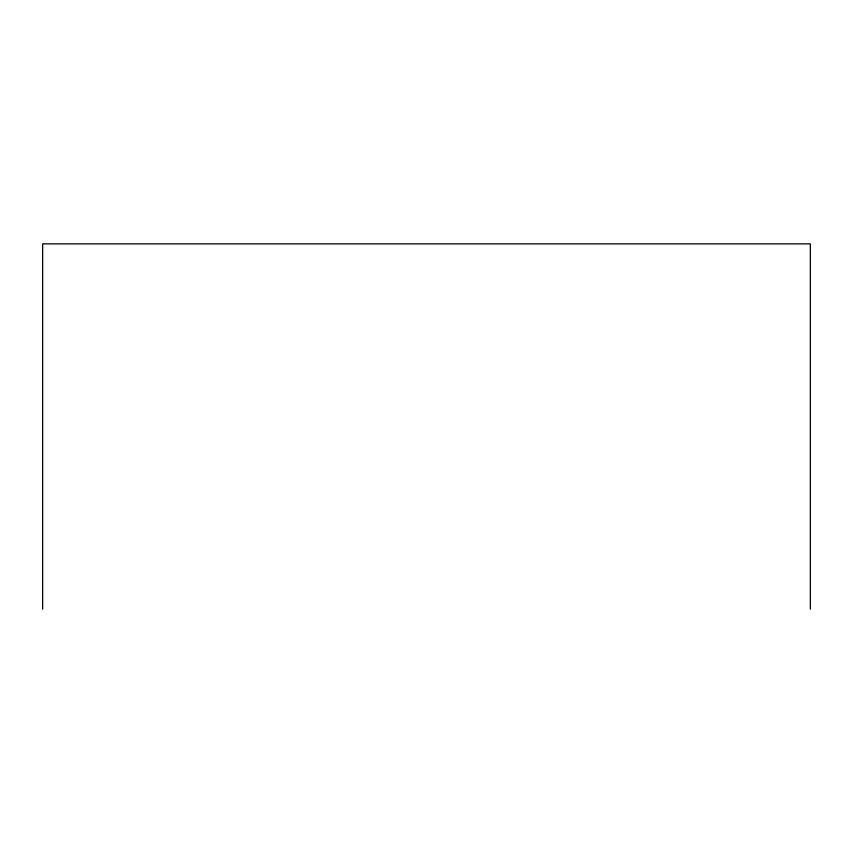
<?xml version="1.0" encoding="UTF-8"?>
<svg xmlns="http://www.w3.org/2000/svg" width="853" height="853" viewBox="0 0 853 853"><rect width="100%" height="100%" fill="white"/><g stroke="black" fill="none" stroke-linecap="round" stroke-linejoin="round"><path stroke-width="1.28" d="M810.35 609.127L810.35 243.873L42.65 243.873L42.65 609.127"/></g></svg>
